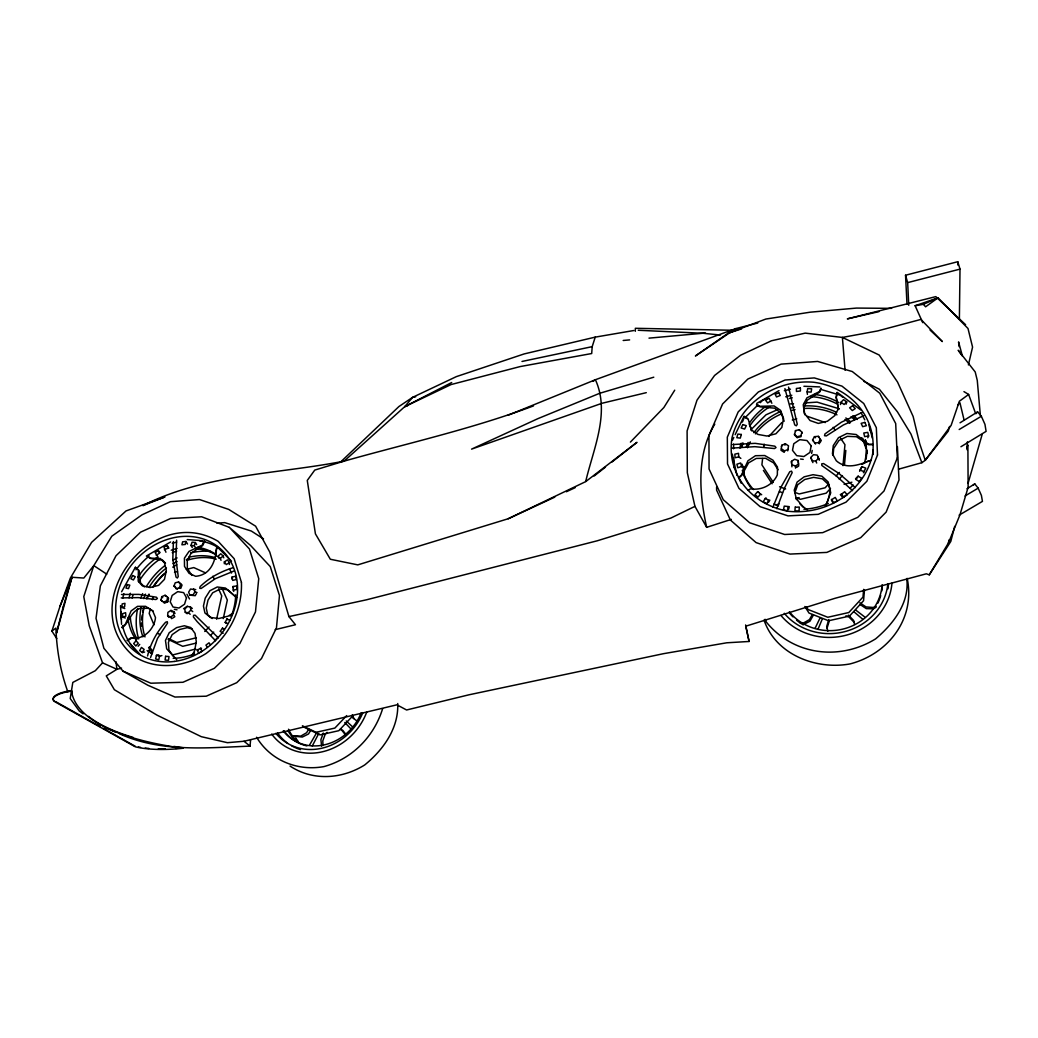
<?xml version="1.0" encoding="UTF-8"?>
<svg xmlns="http://www.w3.org/2000/svg" width="1038" height="1038" viewBox="0 0 1038 1038"><rect width="100%" height="100%" fill="white"/><g stroke="black" fill="none" stroke-linecap="round" stroke-linejoin="round"><path stroke-width="1.5" d="M224.338 563.764L224.351 561.869L227.465 559.897L229.411 562.609L229.385 564.503M957.737 264.962L957.763 261.719L905.538 275.239L906.991 304.186M231.967 579.022L231.98 577.141L235.6 576.207L236.106 578.387M959.384 319.029L960.007 269.114L957.763 261.719M635.282 331.317L635.347 328.293L734.074 330.292M795.186 506.907L794.939 510.865L799.052 511.007L799.286 507.05L795.653 507.284M397.71 703.543C398.8 728.326 383.178 749.942 364.701 764.954C341.969 779.149 312.905 781.225 290.069 766.083M172.749 618.051L174.812 616.728L173.606 615.054L173.839 611.732L170.985 610.396L167.897 612.381L167.663 615.703L168.87 617.376M633.777 330.525L595.228 337.129L592.192 346.653L591.699 353.53L520.103 366.583L451.089 384.553L404.729 406.662L344.11 461.132L314.761 470.084L307.274 480.425L315.422 533.856L330.331 559.248L357.773 564.867L508.244 518.728L554.772 497.137M119.759 733.879C161.007 752.537 206.354 747.814 250.067 746.114L250.573 739.99M863.655 589.35L862.98 597.084L848.812 612.537L827.779 617.26L808.057 609.501L806.396 606.867M864.498 589.96L863.551 600.73L849.486 616.079L828.584 620.763L809.004 613.043L804.852 606.49M842.973 465.647L844.958 444.692L840.417 438.01M844.452 464.816L845.814 450.414M833.047 455.267L833.722 448.403L838.925 440.488L847.371 436.336L856.441 436.726L868.572 444.731L872.634 444.705M121.796 607.438L122.173 603.934L124.975 603.312L124.612 606.802L121.796 607.438L124.781 608.553M788.153 449.415L784.598 450.907L784.183 452.334L781.017 450.258L781.809 445.25L785.364 443.771L788.53 445.847L787.725 450.855M762.619 458.485L761.905 464.842L773.284 482.411M763.864 447.365L764.215 444.199M807.149 391.897L807.668 388.601L811.651 388.809L811.158 392.105L807.149 391.897L807.395 394.388M811.638 453.437L812.196 450.44M837.16 392.805L836.252 397.658L838.587 409.491M966.988 449.714L967.416 441.864M788.205 506.842L787.414 510.735L783.456 509.995L784.248 506.116L789.243 506.635L788.711 509.217M121.576 668.122L116.944 669.315L106.278 675.894L114.375 689.725L157.127 715.208L201.307 736.682L227.439 742.689L243.982 741.262L396.918 704.815L406.585 709.992L468.813 694.837L663.49 653.681L726.743 642.794L749.086 641.471L745.751 626.199L835.123 598.264L926.311 573.806L929.27 574.818L948.382 543.056L949.03 539.968M158.71 654.809L156.414 655.328L155.622 658.961L158.775 659.779L159.567 656.146L161.876 655.614M223.274 618.596L227.322 600.081L222.314 588.909M840.482 404.535L840.988 402.264L843.57 399.656L846.71 401.888L846.191 404.158M216.605 619.206L221.743 595.903L218.59 588.87M160.981 600.094L163.511 602.157L166.846 600.755L167.637 597.317L165.107 595.267L161.785 596.655L160.981 600.094L161.915 601.119M163.511 602.157L164.432 603.169L167.754 601.781L168.558 598.342L167.637 597.317M968.402 364.948L972.567 347.12L968 328.488L938.054 297.815L915.127 305.73L922.73 322.636M150.276 608.904L149.2 613.497L154 624.85M152.43 599.705L153.144 596.642M185.984 541.46L185.257 544.457L181.91 544.794L182.636 541.81L185.984 541.46L187.528 544.029M954.701 526.357L950.795 541.434L929.27 574.818M968.039 483.41L982.169 434.429M585.717 481.45C593.36 448.766 610.383 412.709 595.41 379.726L735.89 328.579L757.766 323.026M949.549 426.449L948.252 431.133L925.26 460.275L921.861 462.689L898.532 469.189M781.393 446.69L781.809 445.25M784.949 445.211L785.364 443.771M217.214 546.741L215.813 551.412L216.345 556.264M147.539 655.964C150.601 643.43 156.868 631.74 165.613 622.255L167.274 621.71L167.52 623.15L157.465 638.487L150.588 657.43M828.817 619.556L826.689 626.472L827.844 631.247M827.078 628.107L829.206 621.217M800.817 435.843L801.972 432.275L799.312 429.667L795.484 430.601L794.498 434.974L797.158 437.595L800.973 436.661L800.817 435.843L797.002 436.777L794.342 434.156M56.779 638.578L51.9 631.091L60.035 606.231L70.337 578.127L91.578 542.381L126.039 510.93L164.912 496.981L142.868 505.623C205.264 473.977 276.822 474.288 344.11 461.132C407.376 443.304 471.875 429.005 533.506 405.897M195.572 547.805L194.275 545.741L195.365 542.511L192.056 542.212L190.953 545.443L192.251 547.506M794.861 492.765L797.703 484.759L804.748 479.491L813.584 477.363L822.381 478.842L828.7 484.681L830.737 492.803L825.56 506.168M772.908 507.232L781.043 487.056L789.762 471.732L791.527 471.148L792.176 472.601L784.43 488.301L776.761 508.659M323.298 733.075L320.898 739.705L321.611 746.192M177.446 589.182L173.93 586.185L175.227 582.798L178.562 581.981L181.391 584.135M175.967 588.741L179.302 587.923L180.599 584.55L178.562 581.981M820.954 388.108L819.618 391.508L806.941 397.814L803.256 404.729L804.359 413.267L810.042 420.533L818.307 423.413L827.403 421.259L834.786 415.589L838.419 408.596L836.174 397.139L837.082 392.286L860.723 409.932M821.045 388.64L819.709 392.027L807.369 400.097L803.84 407.636L804.748 414.733M966.741 447.884L967.896 444.991L968.117 487.315L959.968 514.809L948.382 543.056M822.343 618.895L818.009 629.249M60.035 606.231L71.972 577.271L83.819 578.049L93.796 565.619L111.806 536.205L142.102 514.783L170.388 501.678L199.517 499.55L228.71 509.399L255.608 526.188L269.776 552.086L288.927 616.598L295.467 624.733L275.174 629.651M741.43 447.456L743.273 443.135M860.1 470.071L861.916 466.646L865.744 468.138L863.421 472.744M859.594 471.265L861.916 466.646M742.365 422.038L743.623 419.105M318.796 733.386L312.269 746.011M382.594 708.798C373.952 736.682 352.219 758.817 323.908 766.602C297.53 771.39 270.529 760.53 256.607 737.24M820.046 617.986L815.167 628.12M732.413 440.346L733.788 437.491M735.164 434.65L744.09 416.173L748.139 418.911L751.681 430.861M825.47 505.714L827.896 500.705L830.361 490.753L828.207 482.021L821.862 476.17L813.039 474.69L804.178 476.818L797.093 482.112L794.239 490.144L796.496 499.512M204.278 540.85L202.163 545.184L189.033 551.399L184.427 558.159L184.492 566.372L189.085 573.339L195.637 576.311C211.791 574.831 215.852 559.56 216.734 546.351L231.526 561.247M204.771 541.239L202.657 545.586L191.226 553.098L187.255 560.312L187.333 568.5L191.9 575.441M867.768 437.764L868.637 435.986L867.768 432.379L863.772 433.015L864.641 436.622L868.637 435.986M316.811 732.426L309.713 744.765M225.856 623.008L225.181 622.385L226.92 618.972L230.177 620.426M121.589 591.777L135.381 567.293L135.913 567.669M815.544 444.082L812.585 439.982L814.454 436.661L818.32 436.336L819.267 437.452M814.596 442.979L818.476 442.655L820.344 439.334L818.32 436.336M820.046 442.655L821.279 440.436L820.344 439.334M191.874 655.666L194.573 650.891L196.299 641.744L195.04 633.414L190.797 627.549L184.375 625.745L176.642 627.601L169.22 632.726L165.457 640.498L166.677 648.802L176.758 659.688M192.38 655.99L194.417 652.422M812.326 614.548L809.458 619.595L803.282 623.137L800.337 623.215M813.481 614.963L809.9 621.256L803.646 624.422M142.336 652.565L144.139 649.438L141.466 647.44L139.663 650.567L142.336 652.565L144.658 652.046M193.639 588.87L194.936 591.816L193.068 594.956L189.915 595.15L188.618 592.205L190.486 589.065L195.754 589.61M196.429 593.593L195.183 595.682L189.915 595.15M308.753 729.143L306.586 732.75L300.825 736.085L291.743 735.812M310.673 730.376L308.507 733.97L302.343 737.032L292.106 736.033M831.256 499.94L835.214 497.41L837.264 500.835L833.657 502.807L831.607 499.395M766.394 498.162L765.317 498.37L763.241 501.743L766.654 503.754L768.73 500.368L769.807 500.16L768.418 502.418M674.726 390.184L663.84 407.558L630.403 442.097M855.546 478.752L858.141 476.183L861.605 478.271L859.438 481.632L855.987 479.543L858.141 476.183M222.729 628.081L220.134 631.299L223.144 633.297M714.78 424.14C696.213 454.592 699.21 493.66 706.67 527.33L731.336 519.376M407.739 405.65L404.729 406.662L412.605 397.346L456.318 376.638L524.138 353.932L595.228 337.129M138.132 646.233L139.728 644.377M758.726 492.246L757.649 491.662L754.989 494.672L757.948 497.137L760.62 494.127L761.684 494.711M975.889 413.734L977.601 411.865L981.351 416.264L984.958 424.36L986.1 431.367L960.941 446.742M106.758 574.17L93.796 565.619L83.78 596.616L89.216 625.732L102.528 662.841L95.353 670.678L72.816 682.42L70.221 698.548L79.225 710.939L83.105 713.872M828.415 484.227L825.132 487.782L799.195 493.958L794.667 492.31M836.083 475.962L839.379 472.42M830.504 488.496L826.157 493.18L800.428 499.304L795.938 497.656M839.197 479.115L842.454 475.599M812.884 462.611L810.795 457.499L813.403 454.696L817.23 455.098L819.306 460.21M812.001 460.703L815.829 461.106L818.437 458.303M768.886 436.401L781.835 422.557M346.692 715.597L334.872 728.079L316.045 732.309L302.421 725.757M352.648 716.038L338.777 730.7L320.054 734.891L303.797 727.067M327.074 732.335L325.179 734.294L322.792 740.911L323.013 745.569M204.758 631.48L209.066 627.017M210.519 635.425L213.724 632.09M185.231 612.238L188.241 612.757L190.81 610.097L190.356 606.945L187.346 606.439L184.79 609.085L185.231 612.238L187.19 613.743M846.71 401.888L844.128 404.496L840.988 402.264M744.739 418.003L758.012 404.872M760.231 402.679L762.45 400.486L766.823 398.527M750.85 429.81L766.044 414.772L777.501 409.673M340.464 462.144L398.916 406.546L412.605 397.346L415.693 396.776M957.866 404.755L959.942 402.77L964.081 420.014M221.042 560.325L220.328 558.509L223.079 555.979L220.731 553.747L217.967 556.277L218.694 558.107M738.641 477.571L741.586 474.872L747.944 460.781L755.482 455.708L764.759 455.539L772.947 460.171L777.462 467.1L777.332 474.859C772.947 485.096 761.308 490.676 750.5 488.833L748.294 490.273M738.797 478.038L741.729 475.339L748.567 462.883L756.248 458.433L765.486 458.264L773.647 462.883L778.15 469.786M121.731 627.406L125.494 624.02L131.086 610.941L137.496 606.361L145.605 606.322L152.638 610.811L155.505 617.597C154.403 629.119 143.27 640.537 131.151 637.708L127.064 640.381M122.276 627.743C129.516 622.229 130.697 611.045 140.506 608.333L148.59 608.307L153.261 611.291M973.255 485.122L974.786 483.89L978.159 488.145L981.403 495.411L982.441 501.38L959.125 515.146M594.112 476.04L605.465 467.113M611.758 462.157L636.969 442.331L585.679 481.619L508.244 518.728M841.468 494.205L844.685 491.753L847.19 494.879L842.843 497.617L840.339 494.49L841.468 494.205L843.972 497.319M51.9 631.091L55.909 628.081C56.675 649.762 60.425 671.314 67.846 691.827M207.315 647.115L205.939 645.13L209.027 642.82L210.416 644.806M975.253 412.514L968.623 394.453L959.397 401.239L951.119 425.385L925.26 460.275L919.681 443.654L913.142 416.498L897.559 382.088L879.186 355.035L842.402 337.428L805.19 333.133L771.429 340.788L740.626 355.204L714.559 375.484L696.991 400.175L687.104 430.926L687.325 472.757L694.954 506.362L706.67 527.33M863.979 415.628L843.31 425.009L826.313 435.934L824.522 435.701L824.963 433.923L841.39 422.207L862.033 412.501M593.009 381.361L595.41 379.726L507.958 415.304M183.557 608.774L187.346 606.192M791.488 463.441L791.462 461.339L794.641 459.25L798.248 460.535L798.689 466.036L796.574 467.424M791.462 461.339L791.877 464.726L795.497 466.023L798.676 463.934M127.609 640.718L131.696 638.046L136.445 638.578M167.663 615.703L170.517 617.039L173.606 615.054M229.411 562.609L226.284 564.581L224.351 561.869M960.046 422.803L977.601 411.865M966.962 488.755L974.786 483.89M229.748 615.832L232.032 614.431M232.694 613.38L228.101 616.17L218.746 618.531L210.506 617.454L204.94 612.978L203.435 606.075L205.226 598.122L209.884 590.752L217.253 586.989L225.441 588.04L236.184 597.291M876.15 607.191L873.49 608.8L866.302 608.644L860.126 604.518M160.124 552.566L158.295 550.633L155.142 552.54L158.061 557.147M156.219 555.213L159.372 553.306L158.295 550.633M862.085 464.427L867.08 461.404L869.831 460.95M771.026 400.902L767.614 402.939L765.642 400.279L769.041 398.242L771.87 403.237M959.177 429.511L981.351 416.264M964.977 495.995L978.159 488.145M170.582 541.979L146.371 556.018L150.549 558.496L162.59 560.157L165.522 563.154M756.676 403.458L779.019 390.638M198.634 653.162L197.129 649.879L201.554 648.231M199.737 652.552L201.943 651.332L200.438 648.049M404.729 406.662L451.699 382.516M694.954 506.362L671.015 518.001L597.278 540.785L366.427 599.821L288.927 616.598M566.398 491.74L575.117 487.691M784.326 390.716L790.45 389.185M923.327 304.355L938.054 297.815L925.598 306.794L923.327 304.355L915.127 305.73M876.02 606.27L873.308 607.477L866.042 606.932L859.84 602.806M168.883 548.194L167.313 545.638L163.926 546.974L165.924 552.229M164.354 549.673L167.741 548.336L167.313 545.638M232.81 567.799C220.744 571.549 209.3 577.686 200.204 586.548L199.711 588.209L201.074 588.507L215.333 578.698L234.238 570.926M122.782 617.182L125.87 616.118L125.598 612.667L122.51 613.718L122.782 617.182L125.287 618.012M741.547 466.529L737.797 467.762L736.902 464.22L740.652 462.974L741.547 466.529L743.013 467.723M741.599 328.903L728.066 333.263L695.395 355.982L735.89 328.579L728.066 333.263L765.875 319.042L810.185 312.191L856.48 308.078L891.59 308.351M776.035 504.974L779.11 503.975M796.068 498.512L799.143 497.526M653.784 377.196L599.717 393.285L537.956 418.625L471.563 449.13L602.079 403.25L646.285 392.662M844.115 484.37L851.887 482.203M236.366 579.476L232.746 580.411L231.98 577.141M908.756 305.263L907.666 282.621L960.007 269.114M172.503 654.991L195.663 649.022M174.514 572.327L177.472 571.601M186.36 569.408L193.756 567.578L205.55 572.898M792.292 419.975L796.769 418.872M196.364 637.786L176.758 642.47L168.545 638.565M196.182 643.093L182.714 646.311L168.065 639.356M878.965 311.634L847.345 318.874L935.809 296.621L965.6 324.712M738.719 456.915L735.06 457.758L734.865 454.164L738.511 453.321L738.719 456.915L740.847 458.381M521.997 361.458L592.192 346.653M871.154 460.236C860.113 464.336 846.839 470.253 836.265 460.729L832.45 453.878L833.255 445.613L838.483 437.66L846.956 433.495L856.155 434.52L868.521 444.225L872.582 444.199M233.005 586.522L236.677 585.938L236.911 589.454L233.239 590.025L233.005 586.522L233.511 587.871M623.189 340.477L629.638 339.893M648.997 338.141L705.438 333.029M216.955 523.217L224.688 522.62L251.313 531.041L263.522 538.878M790.372 403.925L793.525 403.717M804.515 402.965L817.088 402.121L839.314 408.816M638.24 330.266L703.388 333.302L720.463 335.04M732.893 444.511L755.184 443.343L774.841 446.171L776.022 447.534L774.569 448.559L754.808 446.664L732.296 448.105M121.485 594.476L138.884 594.385L156.466 597.226L157.387 598.537L155.934 599.523L138.119 597.603L121.225 597.927M803.918 386.279L819.812 386.915M150.03 558.12L160.332 558.496L164.588 563.024L166.314 570.822L164.458 579.36L158.619 585.354L150.069 587.534L142.401 585.834L138.197 581.228L138.417 570.044M187.229 539.578L202.721 540.733M190.953 545.443L194.275 545.741M800.519 459.043L803.23 459.367M197.129 649.879L198.245 650.06M174.332 609.345L177.018 609.799M156.414 655.328L159.567 656.146M192.367 629.119L187.242 627.666L179.548 629.521L172.152 634.633L168.403 642.379L168.96 650.242L173.463 656.353M173.93 586.185L175.409 586.613M179.302 587.923L180.768 588.364L182.065 584.991L180.599 584.55M820.513 389.315L840.144 395.167L842.532 397.074M845.905 615.832L848.799 616.819L853.924 622.099M807.227 416.29L825.301 422.57M194.936 591.816L197.051 592.555M340.127 729.403L342.748 730.363L346.03 734.502M779.564 486.77L785.597 488.989M779.46 491.597L782.457 492.687M229.333 527.369L201.644 516.768L170.569 518.494L140.61 532.157L116.022 555.719L100.362 585.86L96.028 618.298L103.878 648.27L123.042 671.158L147.824 685.236L174.942 697.043L206.238 696.2L236.729 682.68L261.459 658.598L276.458 627.886L279.469 595.527L270.282 566.618L250.573 545.469L229.333 527.369L249.457 549.011L258.747 578.659L255.478 611.901L239.908 643.495L214.36 668.303L182.96 682.277L150.808 683.212L123.042 671.158M860.385 470.227L864.213 471.706M105.617 727.846L115.516 732.075M756.443 404.768L759.959 406.299L774.076 405.936L780.537 410.308L783.521 418.366L781.822 427.435L775.892 433.78L766.991 436.038L757.961 434.429L751.538 429.979L749.189 423.919M756.585 405.274L760.088 406.818L774.608 408.181L781.212 413.189L784.17 421.22M102.528 662.841L116.944 669.315L115.919 661.608M225.181 622.385L227.348 623.358M157.594 633.375L160.332 634.672M863.72 381.257L879.381 389.25L897.429 411.852L911.014 434.144L921.861 462.689M55.494 701.545L100.271 726.665M103.06 728.235L135.251 746.283M97.533 723.473L100.206 724.978M765.317 498.37L768.73 500.368M963.952 391.624L968.623 394.453M781.419 448.818L784.598 450.907M222.327 628.12L224.338 629.456M744.233 416.679L747.269 418.729M864.771 617.013L855.61 609.981M807.512 509.969L803.036 506.596L796.341 498.85M188.241 612.757L190.201 614.262M190.81 610.097L192.757 611.603M190.356 606.945L192.302 608.45M352.116 717.336L357.007 721.047M862.721 619.245L853.963 611.797M243.982 741.262L250.067 746.114M212.18 618.531L207.73 614.963L206.238 608.086L208.002 600.146L212.66 592.802L219.991 589.065L227.556 589.649L236.664 597.654M850.965 416.718L854.702 419.728M757.649 491.662L760.62 494.127M135.381 567.293L138.949 570.42L140.519 582.837L144.412 586.885M346.238 720.943L352.622 726.898M855.39 487.613L838.691 473.237L823.575 463.571L821.733 463.856L821.824 465.452L836.239 475.884L852.587 490.65M930.035 330.019L942.335 341.58L920.927 319.419L877.72 330.914L842.402 337.428L845.075 370.255M217.967 556.277L220.328 558.509M218.291 637.825L195.079 615.145L193.6 615.352L193.366 616.922L197.142 621.593L215.528 640.693M226.92 618.972L227.594 619.608M799.987 503.962L803.14 507.063M344.772 722.5L350.831 728.793M848.474 615.145L853.612 620.439L854.611 624.448M130.321 643.923L140.104 654.511M161.785 596.655L162.707 597.68M166.846 600.755L167.754 601.781M165.107 595.267L166.028 596.292M812.585 439.982L813.533 441.085M818.476 442.655L819.423 443.758M814.454 436.661L815.401 437.776M340.905 729.117L345.018 734.307M170.517 617.039L171.724 618.713M170.985 610.396L172.191 612.083M173.839 611.732L175.033 613.419M833.151 427.332L834.967 430.004M763.423 470.357L772.116 483.773M195.365 542.511L196.662 544.587M831.944 501.082L833.306 503.365M186.957 594.294L189.526 598.991M861.138 412.813L864.771 419.845M869.87 429.693L872.063 433.923M738.446 477.48L741.119 483.163M810.795 457.499L811.677 459.406M815.829 461.106L816.698 463.013M765.071 619.284L766.394 622.151C793.473 655.341 839.599 661.024 875.566 638.902C892.978 624.266 909.496 603.208 906.823 579.191M764.059 620.14C775.723 654.563 816.037 670.146 850.005 663.931C888.45 653.966 915.672 618.57 907.173 578.361M212.933 576.22L214.191 579.035M297.984 741.184L295.622 737.927L296.128 739.16M352.349 714.702L353.919 718.607M223.079 555.979L223.793 557.808M818.087 457.005L818.904 459.146M233.239 590.025L233.745 591.375M788.543 387.083L797.275 424.244L796.315 425.814L794.732 424.879L784.923 388.601M905.538 275.239L907.666 282.621M868.832 424.672L872.374 438.179M742.105 464.181L742.715 466.542M732.296 454.151L736.993 475.43M745.608 624.954L749.086 641.471M797.002 436.777L797.158 437.595M795.484 430.601L795.653 431.432M799.312 429.667L799.455 430.498M801.972 432.275L802.115 433.106M176.629 540.175L175.902 558.742L178.238 576.544L177.329 578.01L176.019 577.089L172.801 559.521L173.385 541.564M959.125 346.627L958.567 341.904L962.369 355.982L958.204 350.247L975.214 371.967L977.264 380.362L980.365 415.369M173.852 746.4A285.554 92.265 -7.2 0 0 182.973 747.749L183.012 748.242A57.427 16.66 -5.6 0 1 135.277 746.789L54.119 701.325A23.018 7.11 -4.2 0 1 71.531 691.152A285.593 92.187 -7.2 0 0 183.012 748.242M120.525 605.634L121.55 624.292M897.403 446.548L898.999 480.01L886.141 512.11L860.723 537.645L826.819 552.411L789.97 554.084L756.092 542.602L730.415 520.051L716.609 490.144L716.596 487.03M54.093 700.767A23.005 7.123 -4.2 0 1 71.505 690.581L71.531 691.152M872.724 449.804L872.919 454.566M791.877 464.726L791.903 466.828M795.497 466.023L795.51 468.125M733.555 444.134L733.606 448.818M733.684 458.173L733.775 467.528M798.248 460.535L798.261 462.65M133.007 737.382A285.554 92.265 -7.2 0 1 88.412 716.402M72.037 693.423A285.554 92.265 -7.2 0 1 71.505 690.581M182.973 747.749A57.414 16.673 -5.6 0 1 175.591 748.437M165.353 748.93A57.414 16.673 -5.6 0 1 158.256 748.93M148.914 748.437A57.414 16.673 -5.6 0 1 145.177 748.048M140.506 747.373A57.414 16.673 -5.6 0 1 138.326 746.971M366.842 711.809A58.375 51.952 -53 0 1 322.571 751.746A58.375 51.952 -53 0 1 271.709 734.1M298.646 742.676A47.8 42.714 -53.4 0 1 288.499 729.234M296.92 741.625A47.917 42.805 -53.3 0 1 288.149 730.895M300.488 749.618A54.339 48.397 -53.1 0 1 291.587 745.777M287.617 743.208A54.339 48.397 -53.1 0 1 277.574 732.971M362.859 712.639A54.638 48.617 -53 0 1 275.874 733.347M361.185 712.795A48.526 43.233 -53.1 0 1 324.79 744.752A48.526 43.233 -53.1 0 1 283.218 730.895M306.911 745.92A48.397 43.142 -53.2 0 1 284.049 730.739M891.966 583.174A62.033 57.804 -6.8 0 1 847.748 634.763A62.033 57.804 -6.8 0 1 780.991 615.495M888.424 584.264A57.713 53.82 -6.6 0 1 887.996 588.818M887.84 584.109A58.063 54.106 -6.8 0 1 846.061 631.286A58.063 54.106 -6.8 0 1 784.261 613.302M882.118 584.705A51.55 48.072 -6.6 0 1 845.334 628.444A51.55 48.072 -6.6 0 1 789.308 611.771M882.313 586.288A51.407 47.956 -6.5 0 1 881.755 590.985M880.717 595.617A51.407 47.956 -6.5 0 1 877.837 603.208M803.243 624.863A51.407 47.956 -6.5 0 1 796.574 620.192M792.954 616.857A51.407 47.956 -6.5 0 1 789.762 613.263M229.437 568.954A59.231 50.278 -50.3 0 1 231.513 573.08M235.691 594.787A59.231 50.278 -50.3 0 1 231.202 616.338M217.876 637.371A59.231 50.278 -50.3 0 1 214.529 640.77M194.508 653.836A59.231 50.278 -50.3 0 1 173.164 658.274M152.391 653.655A59.231 50.278 -50.3 0 1 147.072 650.579M136.199 639.927A59.231 50.278 -50.3 0 1 127.895 618.064M129.088 597.836A59.231 50.278 -50.3 0 1 130.347 593.269M137.963 577.141A59.231 50.278 -50.3 0 1 157.114 557.458M171.231 550.205A59.231 50.278 -50.3 0 1 177.096 548.414M197.791 547.337A59.231 50.278 -50.3 0 1 216.163 554.5M135.641 650.294A66.315 56.299 -50.3 0 1 122.536 625.719M121.498 619.517A66.315 56.299 -50.3 0 1 121.109 611.992M122.731 598.225A66.315 56.299 -50.3 0 1 123.898 593.723M135.965 569.784A66.315 56.299 -50.3 0 1 149.264 555.966M172.321 543.341A66.315 56.299 -50.3 0 1 176.616 542.121M199.75 540.902A66.315 56.299 -50.3 0 1 216.345 546.442M150.964 653.006A59.036 50.161 -50.3 0 1 148.486 651.319M137.159 639.006A59.036 50.161 -50.3 0 1 130.256 616.572M132.124 598.044A59.036 50.161 -50.3 0 1 132.994 595.034M138.858 581.747A59.036 50.161 -50.3 0 1 159.657 559.326M172.256 552.657A59.036 50.161 -50.3 0 1 176.668 551.113M195.598 548.765A59.036 50.161 -50.3 0 1 216.021 554.811M138.677 638.967A65.083 55.533 -50.5 0 1 137.665 608.476M140.818 597.901A65.083 55.533 -50.5 0 1 142.647 593.58M146.332 586.587A65.083 55.533 -50.5 0 1 164.938 565.567M172.762 560.273A65.083 55.533 -50.5 0 1 177.096 557.925M190.59 552.943A65.083 55.533 -50.5 0 1 210.442 551.425M141.376 626.199A64.68 55.286 -50.6 0 1 141.415 623.06M141.609 619.868A64.68 55.286 -50.6 0 1 142.206 615.054M142.803 611.862A64.68 55.286 -50.6 0 1 143.971 607.165M147.098 598.472A64.68 55.286 -50.6 0 1 149.122 594.216M153.922 586.146A64.68 55.286 -50.6 0 1 163.965 574.299M186.399 559.586A64.68 55.286 -50.6 0 1 189.409 558.444M152.067 650.372A58.128 49.603 -50.5 0 1 149.472 646.609M144.996 636.917A58.128 49.603 -50.5 0 1 144.01 607.71M146.799 598.809A58.128 49.603 -50.5 0 1 148.719 594.411M152.664 587.365A58.128 49.603 -50.5 0 1 166.417 571.808M172.749 567.163A58.128 49.603 -50.5 0 1 176.771 564.763M186.775 560.39A58.128 49.603 -50.5 0 1 216.254 559.145M152.495 652.279A58.323 49.72 -50.5 0 1 148.59 647.569M142.933 636.8A58.323 49.72 -50.5 0 1 141.116 607.541M143.672 598.563A58.323 49.72 -50.5 0 1 145.489 594.138M149.29 586.976A58.323 49.72 -50.5 0 1 166.443 568.02M172.957 563.712A58.323 49.72 -50.5 0 1 177.135 561.493M188.682 557.302A58.323 49.72 -50.5 0 1 215.022 557.601M865.653 440.436A63.629 57.414 -12.8 0 1 864.524 462.909M853.054 484.941A63.629 57.414 -12.8 0 1 849.979 488.392M828.35 503.43A63.629 57.414 -12.8 0 1 803.892 509.217M778.578 505.778A63.629 57.414 -12.8 0 1 773.985 504.014M753.523 489.573A63.629 57.414 -12.8 0 1 742.274 470.357M740.029 448.169A63.629 57.414 -12.8 0 1 740.782 443.447M749.812 422.44A63.629 57.414 -12.8 0 1 765.382 406.714M785.753 396.788A63.629 57.414 -12.8 0 1 791.799 395.27M814.778 394.427A63.629 57.414 -12.8 0 1 838.86 402.575M854.248 415.589A63.629 57.414 -12.8 0 1 857.167 419.482M866.613 449.415A63.396 57.259 -12.7 0 1 866.068 459.237M750.344 487.082A63.396 57.259 -12.7 0 1 742.987 472.679M741.495 445.847A63.396 57.259 -12.7 0 1 742.17 442.954M750.5 424.905A63.396 57.259 -12.7 0 1 769.962 406.624M789.412 398.488A63.396 57.259 -12.7 0 1 792.344 397.826M810.678 396.555A63.396 57.259 -12.7 0 1 836.524 403.639M852.6 415.849A63.396 57.259 -12.7 0 1 854.572 418.119M865.316 439.736A63.396 57.259 -12.7 0 1 866.38 446.132M744.467 475.897A62.371 56.493 -12.3 0 1 743.779 466.399M747.542 447.806A62.371 56.493 -12.3 0 1 750.292 441.877M755.443 433.897A62.371 56.493 -12.3 0 1 781.355 413.915M791.968 410.347A62.371 56.493 -12.3 0 1 795.043 409.66M804.658 408.44A62.371 56.493 -12.3 0 1 836.991 414.837M844.919 419.508A62.371 56.493 -12.3 0 1 849.798 423.335M861.527 437.802A62.371 56.493 -12.3 0 1 865.874 448.156M866.73 450.336A62.591 56.649 -12.4 0 1 867.249 453.502M743.766 473.626A62.591 56.649 -12.4 0 1 743.195 468.904M746.283 446.976A62.591 56.649 -12.4 0 1 748.151 442.448M753.873 432.729A62.591 56.649 -12.4 0 1 780.784 411.45M791.423 407.869A62.591 56.649 -12.4 0 1 794.524 407.181M804.165 405.949A62.591 56.649 -12.4 0 1 836.602 412.358M845.827 417.951A62.591 56.649 -12.4 0 1 850.602 421.908M862.721 438.27A62.591 56.649 -12.4 0 1 865.588 445.756M241.426 582.357C242.542 610.616 228.373 636.748 206.017 653.538C184.05 667.291 155.83 670.678 133.435 655.977C73.477 604.246 151.6 501.821 218.175 541.343L234.147 558.691L241.426 582.357M165.587 656.314L165.094 660.064L168.519 660.298L168.999 656.548L165.587 656.314M811.171 445.808L809.912 452.451L803.905 456.538L796.691 455.656L792.5 450.349L793.772 443.745L799.753 439.671L806.954 440.527L811.171 445.808M63.188 606.919L56.519 633.128L71.972 577.271L63.188 606.919M741.34 434.481L740.289 438.114L736.811 437.699L737.862 434.066L741.34 434.481M186.49 597.836L184.543 604.233L178.964 608.034L173.009 607.022L170.206 601.806L172.152 595.449L177.719 591.647L183.648 592.633L186.49 597.836M127.285 584.589L125.987 588.066L128.491 588.637L129.789 585.16L127.285 584.589M897.312 457.914L884.026 490.987L857.751 517.339L822.719 532.65L784.663 534.492L749.696 522.789L723.239 499.68L709.058 468.981L708.941 435.454L722.591 403.977L747.866 379.039L781.121 364.13L817.672 361.445L852.276 371.539L879.744 393.233L895.69 423.53L897.312 457.914M872.582 454.449C864.122 492.272 826.404 515.056 788.893 511.332C752.732 505.389 725.99 475.17 732.024 437.686C740.86 401.693 777.488 379.246 813.533 382.218C849.888 387.226 877.486 416.744 872.582 454.449M877.499 455.033L866.86 481.269L845.996 502.158L818.216 514.329L787.998 515.873L760.153 506.687L738.965 488.379L727.521 463.934L727.314 437.141L738.174 411.93L758.402 391.936L785.065 380.012L814.324 377.923L841.935 386.097L863.759 403.51L876.332 427.695L877.499 455.033M742.845 424.568L741.158 427.967L744.596 429.07L746.296 425.671L742.845 424.568M132.747 575.519L130.892 578.763L133.409 579.97L135.277 576.713L132.747 575.519M136.082 640.757L133.681 643.56L135.848 645.999L138.262 643.197L136.082 640.757M852.587 405.78L849.642 407.791L852.315 410.555L855.26 408.544L852.587 405.78M778.863 392.844L775.152 394.297L776.515 396.957L780.239 395.504L778.863 392.844M864.836 422.388L861.151 423.348L862.669 426.67L866.367 425.71L864.836 422.388M800.376 388.004L796.393 388.459L796.444 391.456L800.428 390.989L800.376 388.004M174.345 661.44A66.769 56.584 -50.2 0 0 230.501 561.195A66.769 56.584 -50.2 0 0 124.988 574.754A66.769 56.584 -50.2 0 0 174.345 661.44"/></g></svg>
